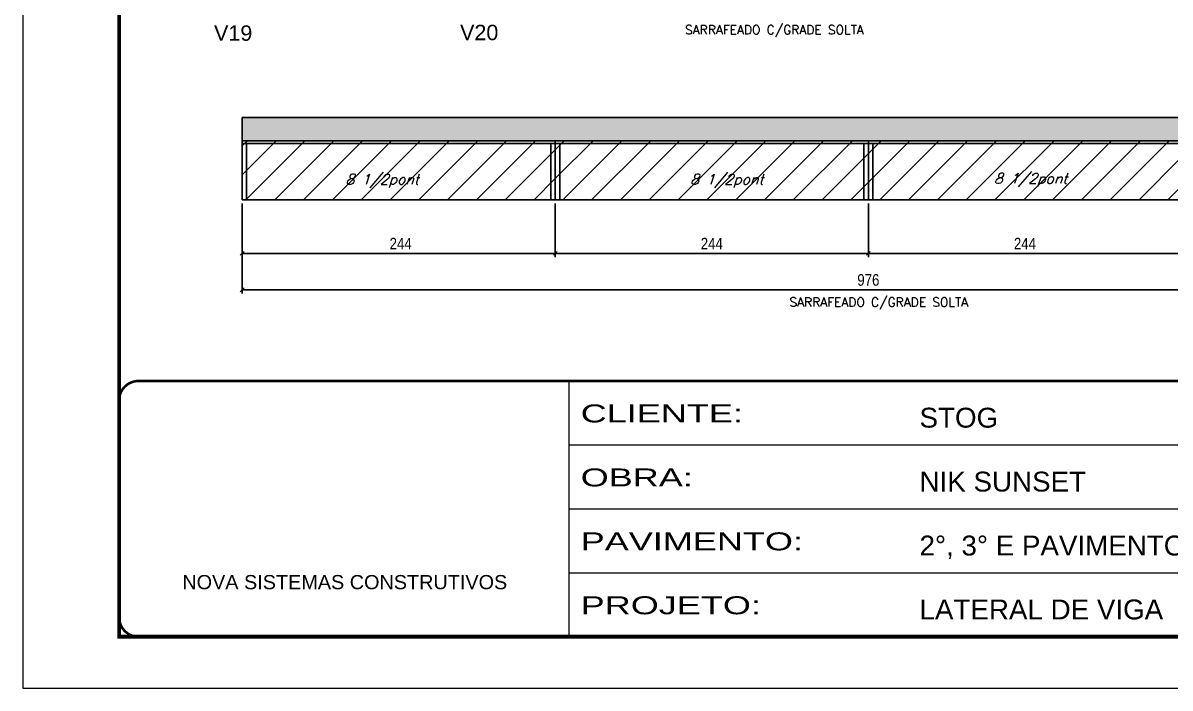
# Model space of a CAD drawing. Extents: x -10448 to -1189, y -11772 to 17235.
# Drawn here: x -5693 to -4799, y 5457 to 5975 of the extents above; entities that cross this region are included whole.
import ezdxf

# ---------------------------------------------------------------- set-up
doc = ezdxf.new("R2010")
doc.units = 0
doc.linetypes.add('CONTINUO', pattern=[0])
doc.linetypes.add('DASHED', pattern=[0.75, 0.5, -0.25])
for name, color, linetype in [('5', 5, 'Continuous'), ('COTA', 241, 'Continuous'), ('Painéis', 200, 'Continuous'), ('Reaproveitamento', 251, 'Continuous'), ('SARR_2.2x7', 40, 'Continuous'), ('SARR_3.5x7', 81, 'Continuous'), ('texto', 7, 'Continuous')]:
    doc.layers.add(name, color=color, linetype=linetype)
doc.layers.add('Folhas', color=255, linetype='Continuous', lineweight=9)
doc.layers.add('SARRAFO DE PRESSAO', color=251, linetype='DASHED', lineweight=9)
doc.styles.add('ARIAL', font='arial.ttf')
doc.styles.add('COTA TECNICA-50', font='techl___.ttf', dxfattribs={"height": 9})
doc.styles.add('Romans', font='romans.shx')
doc.styles.get("Standard").update_dxf_attribs({"font": 'arial.ttf'})
doc.styles.add('Tecnologia', font='')
doc.styles.get('Tecnologia').set_extended_font_data('Forgotten Futurist')
doc.dimstyles.new('COTA PAINEL-50', dxfattribs={"dimtxt": 9, "dimasz": 3, "dimexe": 3, "dimexo": 3, "dimgap": 3, "dimtad": 1, "dimdec": 1, "dimzin": 12, "dimdsep": 46, "dimtxsty": 'COTA TECNICA-50', "dimblk1": 'OBLIQUE', "dimblk2": 'OBLIQUE', "dimsah": 1, "dimcen": 0.9, "dimclrd": 4, "dimclre": 4, "dimclrt": 240, "dimadec": 1, "dimazin": 3, "dimtfac": 1, "dimtdec": 1, "dimtmove": 0, "dimatfit": 3, "dimfxl": 1, "dimtolj": 1, "dimtzin": 12, "dimarcsym": 0})
pattern_1 = [(45, (-139469.283, -18395.978), (-11.2253202, 11.2253202), [])]

# ---------------------------------------------------------------- blocks, each defined once
blk = doc.blocks.new('9999999999')
at = {"color": 30, "linetype": 'CONTINUO'}
for p, q in [((98564.56, 34230.21), (98564.56, 34429.45)), ((98564.56, 34379.64), (99583.98, 34379.64)), ((98564.56, 34329.83), (99487.98, 34329.83)), ((98564.56, 34280.02), (99487.98, 34280.02))]:
    blk.add_line(p, q, dxfattribs=at)
at = {"color": 30, "linetype": 'CONTINUO', "const_width": 2}
blk.add_lwpolyline([(99583.98, 34230.21), (99583.98, 34414.45, 0.414214), (99568.98, 34429.45), (98228.98, 34429.45, 0.414214), (98213.98, 34414.45), (98213.98, 34245.21, 0.414214), (98228.98, 34230.21), (99583.98, 34230.21)], format="xyb", dxfattribs=at)
at = {"layer": 'Folhas'}
blk.add_lwpolyline([(98138.98, 34190.21), (99623.98, 34190.21), (99623.98, 35240.21), (98138.98, 35240.21)], close=True, dxfattribs=at)
at = {"layer": 'Folhas', "color": 30, "const_width": 3}
blk.add_lwpolyline([(98213.98, 34230.21), (99583.98, 34230.21), (99583.98, 35200.21), (98213.98, 35200.21)], close=True, dxfattribs=at)
at = {"color": 7, "linetype": 'Continuous', "ltscale": 5, "style": 'ARIAL'}
for s, height, p in [('STOG', 15.483, (98837.68, 34393.13)), ('NIK SUNSET', 15.483, (98837.68, 34343.32)), ('2°, 3° E PAVIMENTO TIPO', 15.4829, (98837.68, 34293.51)), ('NOVA SISTEMAS CONSTRUTIVOS', 11.0592, (98263.19, 34267.21)), ('LATERAL DE VIGA', 15.4829, (98837.68, 34243.7))]:
    blk.add_text(s, height=height, dxfattribs=at).set_placement(p)
at = {"layer": 'Folhas', "color": 7, "style": 'Tecnologia', "width": 1.5}
for s, p in [('CLIENTE:', (98573.65, 34397.17)), ('OBRA:', (98573.65, 34347.31)), ('PAVIMENTO:', (98573.65, 34297.5)), ('PROJETO:', (98573.65, 34247.69))]:
    blk.add_text(s, height=14, dxfattribs=at).set_placement(p)
blk = doc.blocks.new('_Oblique')
at = {"color": 0, "linetype": 'ByBlock', "lineweight": -2}
blk.add_line((-0.5, -0.5), (0.5, 0.5), dxfattribs=at)
blk = doc.blocks.new('*D619')
at = {"layer": 'COTA', "color": 4, "linetype": 'ByBlock', "lineweight": -2, "transparency": 16777216}
for p, q in [((-5522.44, 5834.54), (-5522.44, 5792.78)), ((-5278.44, 5834.54), (-5278.44, 5792.78)), ((-5278.44, 5795.78), (-5522.44, 5795.78))]:
    blk.add_line(p, q, dxfattribs=at)
at = {"layer": 'Defpoints', "color": 0, "linetype": 'ByBlock', "transparency": 16777216}
for p in [(-5522.44, 5837.54), (-5278.44, 5837.54), (-5522.44, 5795.78)]:
    blk.add_point(p, dxfattribs=at)
at = {"layer": 'COTA', "color": 4, "linetype": 'ByBlock', "lineweight": -2, "transparency": 16777216, "xscale": 3, "yscale": 3, "zscale": 3, "rotation": 180}
blk.add_blockref('_Oblique', (-5522.44, 5795.78), dxfattribs=at)
at = {"layer": 'COTA', "color": 4, "linetype": 'ByBlock', "lineweight": -2, "transparency": 16777216, "xscale": 3, "yscale": 3, "zscale": 3}
blk.add_blockref('_Oblique', (-5278.44, 5795.78), dxfattribs=at)
at = {"layer": 'COTA', "color": 240, "linetype": 'ByBlock', "transparency": 16777216, "insert": (-5398.94, 5803.35), "char_height": 9, "attachment_point": 5, "style": 'COTA TECNICA-50'}
blk.add_mtext('\\A1;244', dxfattribs=at)
blk = doc.blocks.new('*D620')
at = {"layer": 'COTA', "color": 4, "linetype": 'ByBlock', "lineweight": -2, "transparency": 16777216}
for p, q in [((-5034.44, 5834.54), (-5034.44, 5792.78)), ((-4790.44, 5834.54), (-4790.44, 5792.78)), ((-5034.44, 5795.78), (-4790.44, 5795.78))]:
    blk.add_line(p, q, dxfattribs=at)
at = {"layer": 'Defpoints', "color": 0, "linetype": 'ByBlock', "transparency": 16777216}
for p in [(-5034.44, 5837.54), (-4790.44, 5837.54), (-4790.44, 5795.78)]:
    blk.add_point(p, dxfattribs=at)
at = {"layer": 'COTA', "color": 4, "linetype": 'ByBlock', "lineweight": -2, "transparency": 16777216, "xscale": 3, "yscale": 3, "zscale": 3, "rotation": 180}
blk.add_blockref('_Oblique', (-5034.44, 5795.78), dxfattribs=at)
at = {"layer": 'COTA', "color": 4, "linetype": 'ByBlock', "lineweight": -2, "transparency": 16777216, "xscale": 3, "yscale": 3, "zscale": 3}
blk.add_blockref('_Oblique', (-4790.44, 5795.78), dxfattribs=at)
at = {"layer": 'COTA', "color": 240, "linetype": 'ByBlock', "transparency": 16777216, "insert": (-4912.44, 5803.35), "char_height": 9, "attachment_point": 5, "style": 'COTA TECNICA-50'}
blk.add_mtext('\\A1;244', dxfattribs=at)
blk = doc.blocks.new('*D621')
at = {"layer": 'COTA', "color": 4, "linetype": 'ByBlock', "lineweight": -2, "transparency": 16777216}
for p, q in [((-5278.44, 5834.54), (-5278.44, 5792.78)), ((-5034.44, 5834.54), (-5034.44, 5792.78)), ((-5034.44, 5795.78), (-5278.44, 5795.78))]:
    blk.add_line(p, q, dxfattribs=at)
at = {"layer": 'Defpoints', "color": 0, "linetype": 'ByBlock', "transparency": 16777216}
for p in [(-5278.44, 5837.54), (-5034.44, 5837.54), (-5278.44, 5795.78)]:
    blk.add_point(p, dxfattribs=at)
at = {"layer": 'COTA', "color": 4, "linetype": 'ByBlock', "lineweight": -2, "transparency": 16777216, "xscale": 3, "yscale": 3, "zscale": 3, "rotation": 180}
blk.add_blockref('_Oblique', (-5278.44, 5795.78), dxfattribs=at)
at = {"layer": 'COTA', "color": 4, "linetype": 'ByBlock', "lineweight": -2, "transparency": 16777216, "xscale": 3, "yscale": 3, "zscale": 3}
blk.add_blockref('_Oblique', (-5034.44, 5795.78), dxfattribs=at)
at = {"layer": 'COTA', "color": 240, "linetype": 'ByBlock', "transparency": 16777216, "insert": (-5156.44, 5803.35), "char_height": 9, "attachment_point": 5, "style": 'COTA TECNICA-50'}
blk.add_mtext('\\A1;244', dxfattribs=at)
blk = doc.blocks.new('*D1684')
at = {"layer": 'COTA', "color": 4, "linetype": 'ByBlock', "lineweight": -2, "transparency": 16777216}
for p, q in [((-5522.44, 5834.54), (-5522.44, 5764.38)), ((-4546.44, 5834.54), (-4546.44, 5764.38)), ((-5522.44, 5767.38), (-4546.44, 5767.38))]:
    blk.add_line(p, q, dxfattribs=at)
at = {"layer": 'Defpoints', "color": 0, "linetype": 'ByBlock', "transparency": 16777216}
for p in [(-5522.44, 5837.54), (-4546.44, 5837.54), (-4546.44, 5767.38)]:
    blk.add_point(p, dxfattribs=at)
at = {"layer": 'COTA', "color": 4, "linetype": 'ByBlock', "lineweight": -2, "transparency": 16777216, "xscale": 3, "yscale": 3, "zscale": 3, "rotation": 180}
blk.add_blockref('_Oblique', (-5522.44, 5767.38), dxfattribs=at)
at = {"layer": 'COTA', "color": 4, "linetype": 'ByBlock', "lineweight": -2, "transparency": 16777216, "xscale": 3, "yscale": 3, "zscale": 3}
blk.add_blockref('_Oblique', (-4546.44, 5767.38), dxfattribs=at)
at = {"layer": 'COTA', "color": 240, "linetype": 'ByBlock', "transparency": 16777216, "insert": (-5034.44, 5775), "char_height": 9, "attachment_point": 5, "style": 'COTA TECNICA-50'}
blk.add_mtext('\\A1;976', dxfattribs=at)

msp = doc.modelspace()

# ---------------------------------------------------------------- hatches: boundary and pattern name
at = {"layer": 'COTA', "linetype": 'ByBlock'}
h = msp.add_hatch(dxfattribs=at)
h.set_pattern_fill('AR-CONC', color=256, scale=0.03)
h.set_pattern_definition([(50, (-136312.7827, -26416.292), (5.46554007, -0.47817257), [0.5715, -6.2865]), (355, (-136312.7827, -26416.292), (-1.05730264, 5.73170536), [0.4572, -5.02921753]), (100.4514447, (-136312.327, -26416.332), (4.40823741, 5.25353256), [0.48570026, -5.34270734]), (46.1842, (-136312.783, -26414.768), (8.13237123, -1.26126984), [0.85725, -9.42975]), (96.6355576, (-136312.105, -26414.873), (7.122124, 7.42278374), [0.7285507, -8.01406824]), (351.184151, (-136312.783, -26414.768), (7.122124, 7.42278374), [0.685799, -7.54379196]), (21, (-136312.0207, -26415.149), (4.54843174, -3.06795595), [0.5715, -6.2865]), (326, (-136312.0207, -26415.149), (1.85406085, 5.52563898), [0.4572, -5.0292]), (71.451445, (-136311.6417, -26415.4047), (6.40249258, 2.45768307), [0.48570026, -5.34269813]), (37.5, (-136312.7827, -26416.292), (0.092658098, 2.536651166), [0, -4.96824, 0, -5.1054, 0, -5.04825]), (7.5, (-136312.7827, -26416.292), (2.004589875, 3.005417245), [0, -2.91084, 0, -4.85394, 0, -1.92405]), (327.5, (-136314.482, -26416.292), (4.067717855, -0.17186232), [0, -1.905, 0, -5.9436, 0, -7.8867]), (317.5, (-136315.244, -26416.292), (4.44387544, 0.76279473), [0, -2.4765, 0, -3.94716, 0, -5.6007])])
h.paths.add_polyline_path([(-4546.44, 5883.54), (-4546.44, 5901.54), (-5522.44, 5901.54), (-5522.44, 5883.54)])
at = {"layer": 'Reaproveitamento', "linetype": 'ByBlock'}
h = msp.add_hatch(dxfattribs=at)
h.set_pattern_fill('ANSI31', color=256, scale=5)
h.set_pattern_definition(pattern_1)
h.paths.add_polyline_path([(-5522.44, 5883.54), (-5522.44, 5837.54), (-5278.44, 5837.54), (-5278.44, 5883.54)])
h = msp.add_hatch(dxfattribs=at)
h.set_pattern_fill('ANSI31', color=256, scale=5)
h.set_pattern_definition(pattern_1)
h.paths.add_polyline_path([(-5034.44, 5837.54), (-5034.44, 5883.54), (-5278.44, 5883.54), (-5278.44, 5837.54)])
h = msp.add_hatch(dxfattribs=at)
h.set_pattern_fill('ANSI31', color=256, scale=5)
h.set_pattern_definition(pattern_1)
h.paths.add_polyline_path([(-5034.44, 5883.54), (-5034.44, 5837.54), (-4790.44, 5837.54), (-4790.44, 5883.54)])

# ---------------------------------------------------------------- linework, layer by layer
at = {"layer": 'COTA', "linetype": 'ByBlock'}
for p in [(-4546.44, 5901.54), (-5522.44, 5883.54)]:
    msp.add_line(p, (-5522.44, 5901.54), dxfattribs=at)
at = {"layer": 'Painéis', "linetype": 'Continuous'}
for p, q in [((-5522.44, 5883.54), (-5522.44, 5837.54)), ((-4546.44, 5883.54), (-5522.44, 5883.54)), ((-5278.44, 5883.54), (-5278.44, 5837.54)), ((-5034.44, 5883.54), (-5034.44, 5837.54)), ((-5522.44, 5837.54), (-4546.44, 5837.54))]:
    msp.add_line(p, q, dxfattribs=at)
at = {"layer": 'SARR_2.2x7', "linetype": 'Continuous'}
for p, q in [((-5522.44, 5881.34), (-5278.44, 5881.34)), ((-5278.44, 5881.34), (-5034.44, 5881.34)), ((-5034.44, 5881.34), (-4790.44, 5881.34))]:
    msp.add_line(p, q, dxfattribs=at)
at = {"layer": 'SARR_3.5x7'}
for p, q in [((-5518.94, 5881.34), (-5518.94, 5837.54)), ((-5281.94, 5881.34), (-5281.94, 5837.54)), ((-5274.94, 5881.34), (-5274.94, 5837.54)), ((-5037.94, 5881.34), (-5037.94, 5837.54)), ((-5030.94, 5881.34), (-5030.94, 5837.54))]:
    msp.add_line(p, q, dxfattribs=at)

# ---------------------------------------------------------------- block references
at = {"layer": 'SARRAFO DE PRESSAO', "color": 6, "linetype": 'ByBlock'}
msp.add_blockref('9999999999', (-103832.26, -28733.15), dxfattribs=at)

# ---------------------------------------------------------------- texts
at = {"layer": '5', "linetype": 'Continuous'}
for s, rotation, p in [('V19', 0.00004, (-5544.36, 5961.4)), ('V20', 359.99996, (-5352.63, 5961.88))]:
    msp.add_text(s, height=12, rotation=rotation, dxfattribs=at).set_placement(p)
at = {"layer": 'Painéis', "color": 1, "char_height": 7, "attachment_point": 5, "style": 'Romans'}
for insert in [(-5107.67, 5968.8), (-5026.33, 5756.59)]:
    msp.add_mtext('\\A1;SARRAFEADO C/GRADE SOLTA', dxfattribs=dict(at, insert=insert))
at = {"layer": 'texto', "color": 2, "char_height": 8, "attachment_point": 5, "style": 'Romans'}
for insert in [(-5413.37, 5852.14), (-5144.8, 5852.14), (-4907.98, 5852.81)]:
    msp.add_mtext('{\\Q19;\\C256;8 1/2pont}', dxfattribs=dict(at, insert=insert))

# ---------------------------------------------------------------- dimensions: what is measured, and where the dimension line sits
at = {"layer": 'COTA', "linetype": 'ByBlock'}
for base, p1, p2, picture, middle in [((-5522.44, 5795.78), (-5278.44, 5837.54), (-5522.44, 5837.54), '*D619', (-5398.94, 5795.78)), ((-5278.44, 5795.78), (-5034.44, 5837.54), (-5278.44, 5837.54), '*D621', (-5156.44, 5795.78))]:
    dim = msp.add_linear_dim(base=base, p1=p1, p2=p2, dimstyle='COTA PAINEL-50', override={"dimarcsym": 1}, dxfattribs=at)
    dim.commit()
    dim.dimension.update_dxf_attribs({"geometry": picture, "text_midpoint": middle, "dimtype": 160})
dim = msp.add_linear_dim(base=(-4546.44, 5767.38), p1=(-5522.44, 5837.54), p2=(-4546.44, 5837.54), dimstyle='COTA PAINEL-50', dxfattribs=at)
dim.commit()
dim.dimension.update_dxf_attribs({"geometry": '*D1684', "text_midpoint": (-5034.44, 5775)})
dim = msp.add_linear_dim(base=(-4790.44, 5795.78), p1=(-5034.44, 5837.54), p2=(-4790.44, 5837.54), dimstyle='COTA PAINEL-50', override={"dimarcsym": 1}, dxfattribs=at)
dim.commit()
dim.dimension.update_dxf_attribs({"geometry": '*D620', "text_midpoint": (-4912.44, 5803.35)})

doc.saveas('drawing.dxf')
